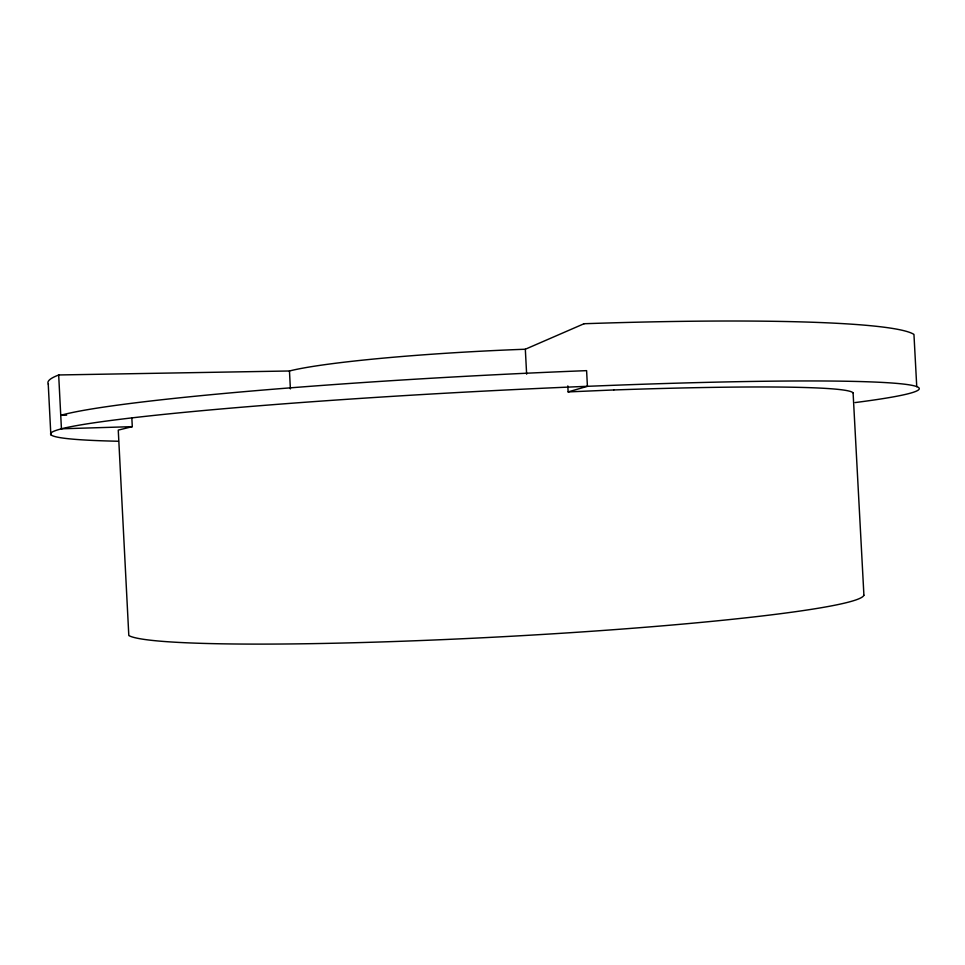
<?xml version="1.0" encoding="UTF-8"?>
<svg xmlns="http://www.w3.org/2000/svg" width="965" height="965" viewBox="0 0 965 965"><rect width="100%" height="100%" fill="white"/><g stroke="black" fill="none" stroke-linecap="round" stroke-linejoin="round"><path stroke-width="1.45" d="M131.831 417.833L132.289 426.651L61.434 428.798L58.672 374.963L289.464 370.982A204.701 14.752 -3 0 1 525.322 349.233L584.127 323.697M567.818 385.916L568.132 391.911L587.42 386.302L586.599 370.644A433.43 23.051 -3 0 0 60.674 415.336M132.289 426.651L118.261 430.101L128.815 635.549A367.894 22.967 -3 0 0 626.406 628.734A371.609 23.16 -3 0 0 863.868 595.26M568.132 391.911L613.764 389.957M60.747 415.336L66.645 415.179M916.75 386.675L913.952 334.421A437.555 32.159 -3 0 0 584.042 323.733M853.096 392.888L863.916 595.26M525.322 349.233L526.637 374.191M289.464 370.982L290.393 388.919M48.25 384.287L50.843 434.877M118.442 441.246A438.46 20.325 -3 0 1 61.591 428.798M61.362 428.798A433.442 20.096 -3 0 1 587.432 386.302M587.335 386.326A437.615 20.241 -3 0 1 855.062 402.574M613.728 389.969A371.392 17.056 -3 0 1 853.048 392.888M48.467 384.275A438.399 32.279 -3 0 1 58.829 374.963"/></g></svg>
